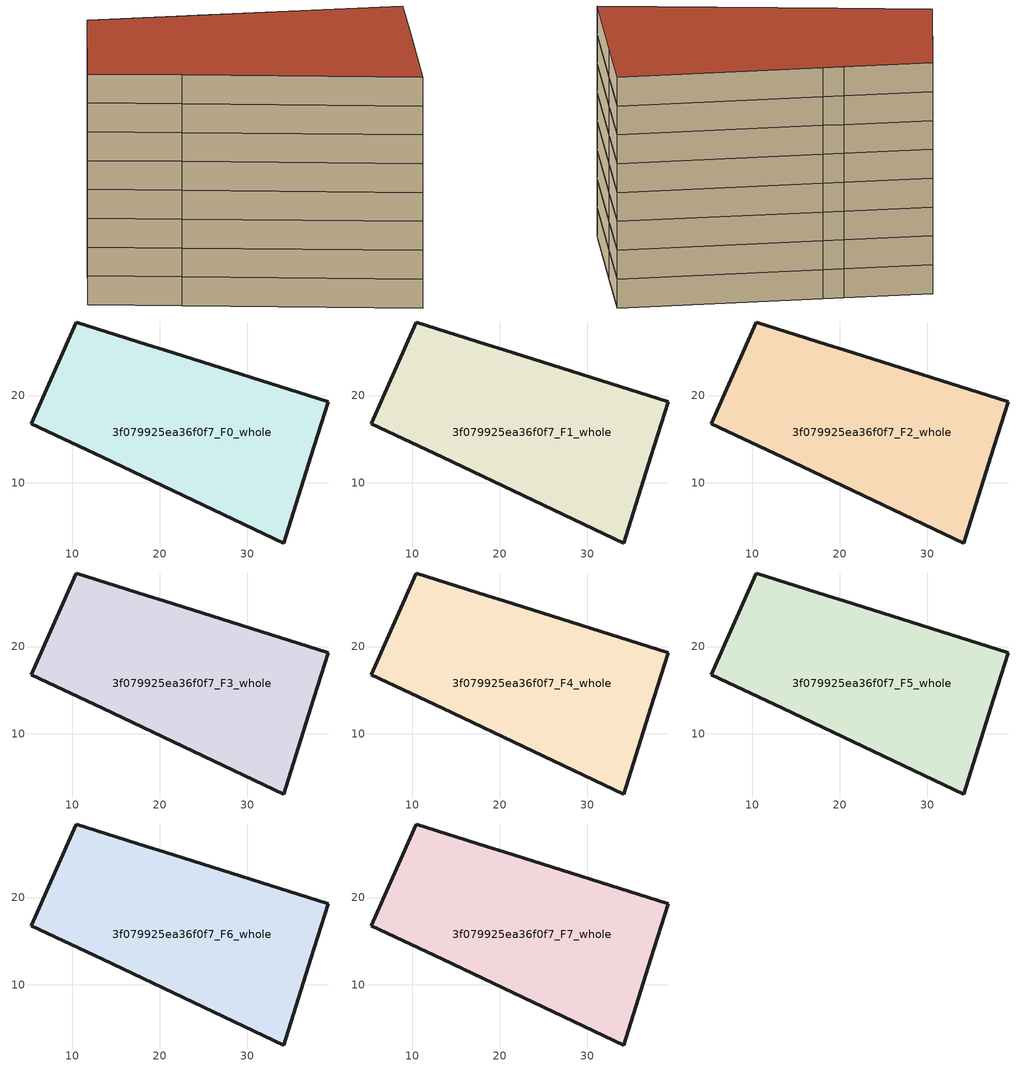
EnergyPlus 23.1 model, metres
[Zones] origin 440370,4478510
3f079925ea36f0f7_F0_whole
 floor ground (EU_floor_Construction): 39.23,19.3 37.25,12.99 34.13,3.14 13.45,12.93 5.31,16.78 10.43,28.41 18.53,25.82 20.46,25.21 z0
 wall outside (EU_wall_Construction): 39.23,19.3 20.46,25.21 18.53,25.82 10.43,28.41 5.31,16.78 13.45,12.93 34.13,3.14 37.25,12.99 39.23,19.3 z0:3
3f079925ea36f0f7_F1_whole
 floor to 3f079925ea36f0f7_F0_whole (EU_floor_Construction): 39.23,19.3 37.25,12.99 34.13,3.14 13.45,12.93 5.31,16.78 10.43,28.41 18.53,25.82 20.46,25.21 z3
 wall outside (EU_wall_Construction): 39.23,19.3 20.46,25.21 18.53,25.82 10.43,28.41 5.31,16.78 13.45,12.93 34.13,3.14 37.25,12.99 39.23,19.3 z3:6
3f079925ea36f0f7_F2_whole
 floor to 3f079925ea36f0f7_F1_whole (EU_floor_Construction): 39.23,19.3 37.25,12.99 34.13,3.14 13.45,12.93 5.31,16.78 10.43,28.41 18.53,25.82 20.46,25.21 z6
 wall outside (EU_wall_Construction): 39.23,19.3 20.46,25.21 18.53,25.82 10.43,28.41 5.31,16.78 13.45,12.93 34.13,3.14 37.25,12.99 39.23,19.3 z6:9
3f079925ea36f0f7_F3_whole
 floor to 3f079925ea36f0f7_F2_whole (EU_floor_Construction): 39.23,19.3 37.25,12.99 34.13,3.14 13.45,12.93 5.31,16.78 10.43,28.41 18.53,25.82 20.46,25.21 z9
 wall outside (EU_wall_Construction): 39.23,19.3 20.46,25.21 18.53,25.82 10.43,28.41 5.31,16.78 13.45,12.93 34.13,3.14 37.25,12.99 39.23,19.3 z9:12
3f079925ea36f0f7_F4_whole
 floor to 3f079925ea36f0f7_F3_whole (EU_floor_Construction): 39.23,19.3 37.25,12.99 34.13,3.14 13.45,12.93 5.31,16.78 10.43,28.41 18.53,25.82 20.46,25.21 z12
 wall outside (EU_wall_Construction): 39.23,19.3 20.46,25.21 18.53,25.82 10.43,28.41 5.31,16.78 13.45,12.93 34.13,3.14 37.25,12.99 39.23,19.3 z12:15
3f079925ea36f0f7_F5_whole
 floor to 3f079925ea36f0f7_F4_whole (EU_floor_Construction): 39.23,19.3 37.25,12.99 34.13,3.14 13.45,12.93 5.31,16.78 10.43,28.41 18.53,25.82 20.46,25.21 z15
 wall outside (EU_wall_Construction): 39.23,19.3 20.46,25.21 18.53,25.82 10.43,28.41 5.31,16.78 13.45,12.93 34.13,3.14 37.25,12.99 39.23,19.3 z15:18
3f079925ea36f0f7_F6_whole
 floor to 3f079925ea36f0f7_F5_whole (EU_floor_Construction): 39.23,19.3 37.25,12.99 34.13,3.14 13.45,12.93 5.31,16.78 10.43,28.41 18.53,25.82 20.46,25.21 z18
 wall outside (EU_wall_Construction): 39.23,19.3 20.46,25.21 18.53,25.82 10.43,28.41 5.31,16.78 13.45,12.93 34.13,3.14 37.25,12.99 39.23,19.3 z18:21
3f079925ea36f0f7_F7_whole
 floor to 3f079925ea36f0f7_F6_whole (EU_floor_Construction): 39.23,19.3 37.25,12.99 34.13,3.14 13.45,12.93 5.31,16.78 10.43,28.41 18.53,25.82 20.46,25.21 z21
 wall outside (EU_wall_Construction): 39.23,19.3 20.46,25.21 18.53,25.82 10.43,28.41 5.31,16.78 13.45,12.93 34.13,3.14 37.25,12.99 39.23,19.3 z21:24
 roof outside (EU_roof_Construction): 34.13,3.14 37.25,12.99 39.23,19.3 20.46,25.21 18.53,25.82 10.43,28.41 5.31,16.78 13.45,12.93 z24
[Building]
EU S2 Campaign: North Axis=0; Terrain=City; Solar Distribution=FullExterior
[Site:Location]
Madrid: Latitude=40.5; Longitude=-3.5; Time Zone=1; Elevation=609
[SizingPeriod:WeatherFileDays]
AnnualSizingPeriod: Begin Month=1; Begin Day of Month=1; End Month=12; End Day of Month=31; Day of Week for Start Day=Monday; Use Weather File Daylight Saving Period=No; Use Weather File Rain and Snow Indicators=No
[MATERIAL]
EU_InternalMass_Material: Roughness=MediumRough; Thickness=0.1; Conductivity=1; Density=1800; Specific Heat=900; Thermal Absorptance=0.9; Solar Absorptance=0.7; Visible Absorptance=0.7
[MATERIAL:NOMASS] Roughness=MediumRough; Thermal Absorptance=0.9; Solar Absorptance=0.7; Visible Absorptance=0.7
Name | Thermal Resistance
EU_wall_NoMass | 0.609216
EU_roof_NoMass | 0.513268
EU_floor_NoMass | 0.568163
[CONSTRUCTION]
EU_wall_Construction: EU_wall_NoMass
EU_roof_Construction: EU_roof_NoMass
EU_floor_Construction: EU_floor_NoMass
EU_InternalMass_Construction: EU_InternalMass_Material
[ZONE] Type=1; Multiplier=1; Ceiling Height=autocalculate; Volume=1374.03; Floor Area=autocalculate; Part of Total Floor Area=Yes
3f079925ea36f0f7_F0_whole; 3f079925ea36f0f7_F1_whole; 3f079925ea36f0f7_F2_whole; 3f079925ea36f0f7_F3_whole; 3f079925ea36f0f7_F4_whole; 3f079925ea36f0f7_F5_whole; 3f079925ea36f0f7_F6_whole; 3f079925ea36f0f7_F7_whole
[INTERNALMASS] Construction=EU_InternalMass_Construction; Surface Area=458.009
Name | Zone or ZoneList
3f079925ea36f0f7_F0_whole_EU_InternalMass | 3f079925ea36f0f7_F0_whole
3f079925ea36f0f7_F1_whole_EU_InternalMass | 3f079925ea36f0f7_F1_whole
3f079925ea36f0f7_F2_whole_EU_InternalMass | 3f079925ea36f0f7_F2_whole
3f079925ea36f0f7_F3_whole_EU_InternalMass | 3f079925ea36f0f7_F3_whole
3f079925ea36f0f7_F4_whole_EU_InternalMass | 3f079925ea36f0f7_F4_whole
3f079925ea36f0f7_F5_whole_EU_InternalMass | 3f079925ea36f0f7_F5_whole
3f079925ea36f0f7_F6_whole_EU_InternalMass | 3f079925ea36f0f7_F6_whole
3f079925ea36f0f7_F7_whole_EU_InternalMass | 3f079925ea36f0f7_F7_whole
[OTHEREQUIPMENT] Fuel Type=Electricity; Design Level Calculation Method=Watts/Area; Power per Zone Floor Area=1; Fraction Latent=0; Fraction Radiant=0; Fraction Lost=0; Carbon Dioxide Generation Rate=0; EndUse Subcategory=EU_Step8_InternalGains
Name | Zone or ZoneList or Space or SpaceList | Schedule
EU_Step8_InternalGain_3f079925ea36f0f7_F0_whole_f000 | 3f079925ea36f0f7_F0_whole | EU_Step8_GainSchedule_3f079925ea36f0f7_F0_whole_f000
EU_Step8_InternalGain_3f079925ea36f0f7_F1_whole_f000 | 3f079925ea36f0f7_F1_whole | EU_Step8_GainSchedule_3f079925ea36f0f7_F1_whole_f000
EU_Step8_InternalGain_3f079925ea36f0f7_F2_whole_f000 | 3f079925ea36f0f7_F2_whole | EU_Step8_GainSchedule_3f079925ea36f0f7_F2_whole_f000
EU_Step8_InternalGain_3f079925ea36f0f7_F3_whole_f000 | 3f079925ea36f0f7_F3_whole | EU_Step8_GainSchedule_3f079925ea36f0f7_F3_whole_f000
EU_Step8_InternalGain_3f079925ea36f0f7_F4_whole_f000 | 3f079925ea36f0f7_F4_whole | EU_Step8_GainSchedule_3f079925ea36f0f7_F4_whole_f000
EU_Step8_InternalGain_3f079925ea36f0f7_F5_whole_f000 | 3f079925ea36f0f7_F5_whole | EU_Step8_GainSchedule_3f079925ea36f0f7_F5_whole_f000
EU_Step8_InternalGain_3f079925ea36f0f7_F6_whole_f000 | 3f079925ea36f0f7_F6_whole | EU_Step8_GainSchedule_3f079925ea36f0f7_F6_whole_f000
EU_Step8_InternalGain_3f079925ea36f0f7_F7_whole_f000 | 3f079925ea36f0f7_F7_whole | EU_Step8_GainSchedule_3f079925ea36f0f7_F7_whole_f000
[ZONEVENTILATION:DESIGNFLOWRATE] Schedule=EU_AlwaysOn; Design Flow Rate Calculation Method=AirChanges/Hour; Air Changes per Hour=0.752966; Ventilation Type=Natural; Fan Pressure Rise=0; Fan Total Efficiency=1; Constant Term Coefficient=1; Temperature Term Coefficient=0; Velocity Term Coefficient=0; Velocity Squared Term Coefficient=0; Minimum Indoor Temperature=-100; Maximum Indoor Temperature=100; Delta Temperature=-100; Minimum Outdoor Temperature=-100; Maximum Outdoor Temperature=100; Maximum Wind Speed=40
Name | Zone or ZoneList or Space or SpaceList
EU_ConstantAir_3f079925ea36f0f7_F0_whole | 3f079925ea36f0f7_F0_whole
EU_ConstantAir_3f079925ea36f0f7_F1_whole | 3f079925ea36f0f7_F1_whole
EU_ConstantAir_3f079925ea36f0f7_F2_whole | 3f079925ea36f0f7_F2_whole
EU_ConstantAir_3f079925ea36f0f7_F3_whole | 3f079925ea36f0f7_F3_whole
EU_ConstantAir_3f079925ea36f0f7_F4_whole | 3f079925ea36f0f7_F4_whole
EU_ConstantAir_3f079925ea36f0f7_F5_whole | 3f079925ea36f0f7_F5_whole
EU_ConstantAir_3f079925ea36f0f7_F6_whole | 3f079925ea36f0f7_F6_whole
EU_ConstantAir_3f079925ea36f0f7_F7_whole | 3f079925ea36f0f7_F7_whole
[HVACTEMPLATE:THERMOSTAT] Constant Heating Setpoint=20; Constant Cooling Setpoint=50
EU_HeatOnly_3f079925ea36f0f7_F0_whole; EU_HeatOnly_3f079925ea36f0f7_F1_whole; EU_HeatOnly_3f079925ea36f0f7_F2_whole; EU_HeatOnly_3f079925ea36f0f7_F3_whole; EU_HeatOnly_3f079925ea36f0f7_F4_whole; EU_HeatOnly_3f079925ea36f0f7_F5_whole; EU_HeatOnly_3f079925ea36f0f7_F6_whole; EU_HeatOnly_3f079925ea36f0f7_F7_whole
[HVACTEMPLATE:ZONE:IDEALLOADSAIRSYSTEM] System Availability Schedule=EU_AlwaysOn; Maximum Heating Supply Air Temperature=50; Minimum Cooling Supply Air Temperature=13; Maximum Heating Supply Air Humidity Ratio=0.0156; Minimum Cooling Supply Air Humidity Ratio=0.0077; Heating Limit=NoLimit; Cooling Limit=NoLimit; Heating Availability Schedule=EU_AlwaysOn; Cooling Availability Schedule=EU_CoolingOff; Dehumidification Control Type=ConstantSensibleHeatRatio; Cooling Sensible Heat Ratio=0.7; Dehumidification Setpoint=60; Humidification Control Type=None; Humidification Setpoint=30; Outdoor Air Method=None; Outdoor Air Flow Rate per Person=0.00944; Outdoor Air Flow Rate per Zone Floor Area=0; Outdoor Air Flow Rate per Zone=0; Demand Controlled Ventilation Type=None; Outdoor Air Economizer Type=NoEconomizer; Heat Recovery Type=None; Sensible Heat Recovery Effectiveness=0.7; Latent Heat Recovery Effectiveness=0.65
Name | Template Thermostat
3f079925ea36f0f7_F0_whole | EU_HeatOnly_3f079925ea36f0f7_F0_whole
3f079925ea36f0f7_F1_whole | EU_HeatOnly_3f079925ea36f0f7_F1_whole
3f079925ea36f0f7_F2_whole | EU_HeatOnly_3f079925ea36f0f7_F2_whole
3f079925ea36f0f7_F3_whole | EU_HeatOnly_3f079925ea36f0f7_F3_whole
3f079925ea36f0f7_F4_whole | EU_HeatOnly_3f079925ea36f0f7_F4_whole
3f079925ea36f0f7_F5_whole | EU_HeatOnly_3f079925ea36f0f7_F5_whole
3f079925ea36f0f7_F6_whole | EU_HeatOnly_3f079925ea36f0f7_F6_whole
3f079925ea36f0f7_F7_whole | EU_HeatOnly_3f079925ea36f0f7_F7_whole
[SIZING:ZONE] Zone Cooling Design Supply Air Temperature Input Method=SupplyAirTemperature; Zone Cooling Design Supply Air Temperature=13; Zone Heating Design Supply Air Temperature Input Method=SupplyAirTemperature; Zone Heating Design Supply Air Temperature=50; Zone Cooling Design Supply Air Humidity Ratio=0.008; Zone Heating Design Supply Air Humidity Ratio=0.008; Cooling Design Air Flow Method=DesignDay; Cooling Design Air Flow Rate=0; Cooling Minimum Air Flow per Zone Floor Area=0.000762; Cooling Minimum Air Flow=0; Cooling Minimum Air Flow Fraction=0.2; Heating Design Air Flow Method=DesignDay; Heating Design Air Flow Rate=0; Heating Maximum Air Flow per Zone Floor Area=0.002032; Heating Maximum Air Flow=0.141576; Heating Maximum Air Flow Fraction=0.3; Account for Dedicated Outdoor Air System=No; Dedicated Outdoor Air System Control Strategy=NeutralSupplyAir; Dedicated Outdoor Air Low Setpoint Temperature for Design=autosize; Dedicated Outdoor Air High Setpoint Temperature for Design=autosize; Zone Load Sizing Method=Sensible Load Only No Latent Load; Zone Latent Cooling Design Supply Air Humidity Ratio Input Method=HumidityRatioDifference; Zone Cooling Design Supply Air Humidity Ratio Difference=0.005; Zone Latent Heating Design Supply Air Humidity Ratio Input Method=HumidityRatioDifference; Zone Humidification Design Supply Air Humidity Ratio Difference=0.005
3f079925ea36f0f7_F0_whole; 3f079925ea36f0f7_F1_whole; 3f079925ea36f0f7_F2_whole; 3f079925ea36f0f7_F3_whole; 3f079925ea36f0f7_F4_whole; 3f079925ea36f0f7_F5_whole; 3f079925ea36f0f7_F6_whole; 3f079925ea36f0f7_F7_whole
[SCHEDULE:CONSTANT]
Name | Hourly Value
EU_AlwaysOn | 1
EU_CoolingOff | 0
[SCHEDULE:FILE] Column Number=1; Rows to Skip at Top=0; Number of Hours of Data=8760; Column Separator=Comma; Interpolate to Timestep=No; Minutes per Item=60; Adjust Schedule for Daylight Savings=Yes
Name | File
EU_Step8_GainSchedule_3f079925ea36f0f7_F0_whole_f000 | C:\Users\o_iseri\Desktop\OpenUBEM\openubem\outputs\eu_evidence\EU-11\ES-MAD-BERRUGUETE\idfs\3f079925ea36f0f7\3f079925ea36f0f7_F0_whole_f000_gain.csv
EU_Step8_GainSchedule_3f079925ea36f0f7_F1_whole_f000 | C:\Users\o_iseri\Desktop\OpenUBEM\openubem\outputs\eu_evidence\EU-11\ES-MAD-BERRUGUETE\idfs\3f079925ea36f0f7\3f079925ea36f0f7_F1_whole_f000_gain.csv
EU_Step8_GainSchedule_3f079925ea36f0f7_F2_whole_f000 | C:\Users\o_iseri\Desktop\OpenUBEM\openubem\outputs\eu_evidence\EU-11\ES-MAD-BERRUGUETE\idfs\3f079925ea36f0f7\3f079925ea36f0f7_F2_whole_f000_gain.csv
EU_Step8_GainSchedule_3f079925ea36f0f7_F3_whole_f000 | C:\Users\o_iseri\Desktop\OpenUBEM\openubem\outputs\eu_evidence\EU-11\ES-MAD-BERRUGUETE\idfs\3f079925ea36f0f7\3f079925ea36f0f7_F3_whole_f000_gain.csv
EU_Step8_GainSchedule_3f079925ea36f0f7_F4_whole_f000 | C:\Users\o_iseri\Desktop\OpenUBEM\openubem\outputs\eu_evidence\EU-11\ES-MAD-BERRUGUETE\idfs\3f079925ea36f0f7\3f079925ea36f0f7_F4_whole_f000_gain.csv
EU_Step8_GainSchedule_3f079925ea36f0f7_F5_whole_f000 | C:\Users\o_iseri\Desktop\OpenUBEM\openubem\outputs\eu_evidence\EU-11\ES-MAD-BERRUGUETE\idfs\3f079925ea36f0f7\3f079925ea36f0f7_F5_whole_f000_gain.csv
EU_Step8_GainSchedule_3f079925ea36f0f7_F6_whole_f000 | C:\Users\o_iseri\Desktop\OpenUBEM\openubem\outputs\eu_evidence\EU-11\ES-MAD-BERRUGUETE\idfs\3f079925ea36f0f7\3f079925ea36f0f7_F6_whole_f000_gain.csv
EU_Step8_GainSchedule_3f079925ea36f0f7_F7_whole_f000 | C:\Users\o_iseri\Desktop\OpenUBEM\openubem\outputs\eu_evidence\EU-11\ES-MAD-BERRUGUETE\idfs\3f079925ea36f0f7\3f079925ea36f0f7_F7_whole_f000_gain.csv
